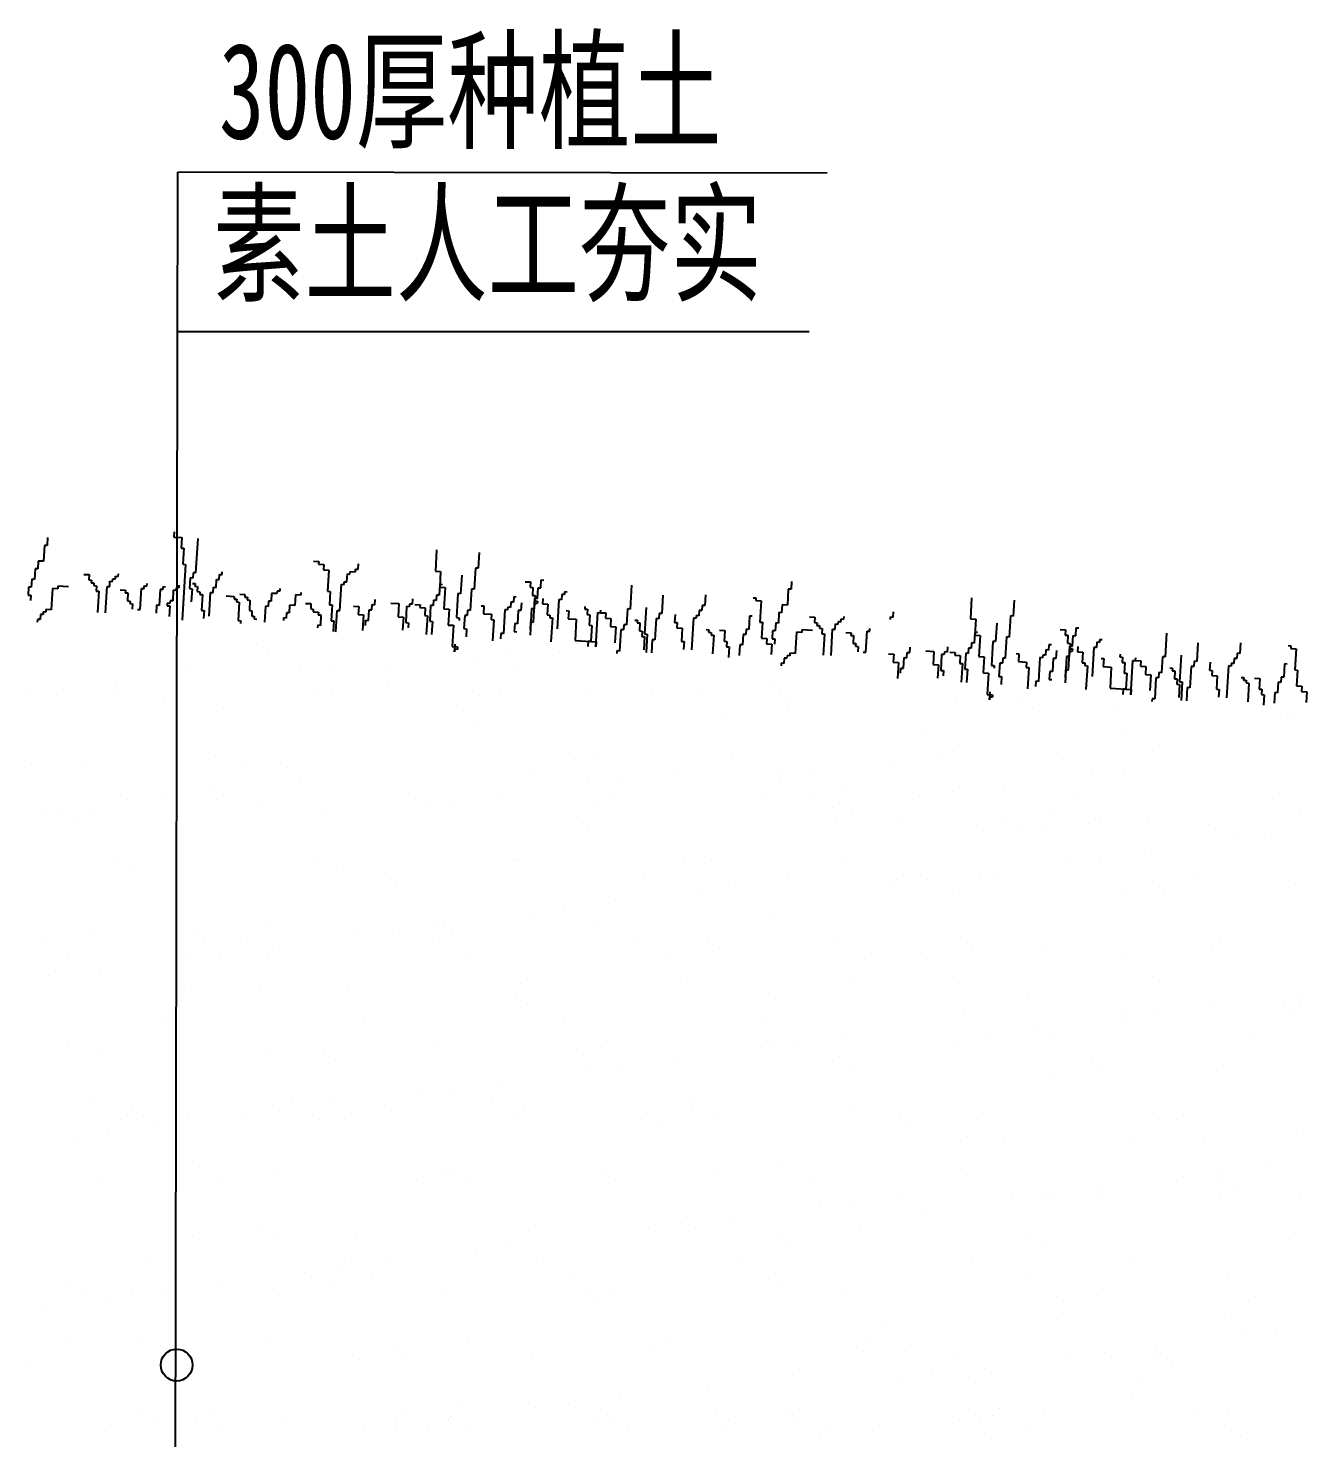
# Model space of a CAD drawing. Extents: x -2485 to 10115, y 1417 to 7253.
# Drawn here: x 3715.7 to 4116.1, y 2830.5 to 3271.7 of the extents above; entities that cross this region are included whole.
import ezdxf

# ---------------------------------------------------------------- set-up
doc = ezdxf.new("R2010")
doc.units = 0
doc.header["$MEASUREMENT"] = 0
for name, color, linetype in [('LEVEL', 2, 'CONTINUOUS'), ('TEXT', 41, 'CONTINUOUS'), ('TREE', 3, 'CONTINUOUS')]:
    doc.layers.add(name, color=color, linetype=linetype)
doc.styles.add('STYLE1', font='SimSun.ttf', dxfattribs={"width": 0.7})

msp = doc.modelspace()

# ---------------------------------------------------------------- linework, layer by layer
at = {"layer": 'LEVEL', "linetype": 'CONTINUOUS'}
msp.add_circle((3762.22, 2853.27), 5, dxfattribs=at)
at = {"layer": 'TEXT', "linetype": 'CONTINUOUS'}
for p, q in [((3761.49, 2665.9), (3762.62, 3226.57)), ((3762.55, 3226.74), (3965.84, 3226.42)), ((3762.55, 3176.74), (3960.27, 3176.74))]:
    msp.add_line(p, q, dxfattribs=at)
at = {"layer": 'TREE', "linetype": 'CONTINUOUS'}
for p, q in [((3721.78, 3112.21), (3721.63, 3109.73)), ((3761.41, 3114.05), (3761.32, 3112.39)), ((3761.32, 3112.39), (3763.81, 3112.24)), ((3763.81, 3112.24), (3763.61, 3108.92)), ((3768.79, 3111.95), (3768.16, 3101.17)), ((3720.8, 3109.77), (3720.51, 3104.8)), ((3721.63, 3109.73), (3720.8, 3109.77)), ((3763.61, 3108.92), (3764.44, 3108.88)), ((3764.44, 3108.88), (3764.15, 3103.9)), ((3843.6, 3108.39), (3843.21, 3101.75)), ((3856.88, 3107.61), (3856.59, 3102.63)), ((3717.87, 3102.46), (3717.68, 3099.14)), ((3718.7, 3102.41), (3717.87, 3102.46)), ((3718.85, 3104.9), (3718.7, 3102.41)), ((3720.51, 3104.8), (3718.85, 3104.9)), ((3764.98, 3103.85), (3763.96, 3086.43)), ((3764.15, 3103.9), (3764.98, 3103.85)), ((3776.46, 3100.68), (3776.51, 3101.51)), ((3805.05, 3104.83), (3806.71, 3104.73)), ((3806.71, 3104.73), (3806.66, 3103.9)), ((3806.66, 3103.9), (3808.32, 3103.8)), ((3808.32, 3103.8), (3808.22, 3102.14)), ((3808.22, 3102.14), (3809.88, 3102.04)), ((3809.88, 3102.04), (3809.49, 3095.41)), ((3816.48, 3100.82), (3816.53, 3101.65)), ((3816.53, 3101.65), (3818.19, 3101.56)), ((3818.19, 3101.56), (3818.24, 3102.39)), ((3818.24, 3102.39), (3819.07, 3102.34)), ((3819.07, 3102.34), (3819.17, 3104)), ((3843.21, 3101.75), (3844.87, 3101.65)), ((3844.87, 3101.65), (3844.57, 3096.68)), ((3855.76, 3102.68), (3855.37, 3096.04)), ((3856.59, 3102.63), (3855.76, 3102.68)), ((3716.85, 3099.19), (3716.7, 3096.7)), ((3717.68, 3099.14), (3716.85, 3099.19)), ((3725.06, 3097.04), (3725.01, 3096.21)), ((3728.38, 3096.85), (3725.06, 3097.04)), ((3733.13, 3100.73), (3734.79, 3100.63)), ((3734.79, 3100.63), (3734.69, 3098.97)), ((3734.69, 3098.97), (3735.52, 3098.92)), ((3735.52, 3098.92), (3735.47, 3098.09)), ((3735.47, 3098.09), (3736.3, 3098.04)), ((3736.3, 3098.04), (3736.25, 3097.21)), ((3736.25, 3097.21), (3737.08, 3097.17)), ((3737.08, 3097.17), (3736.99, 3095.51)), ((3739.92, 3088.68), (3740.41, 3096.97)), ((3740.41, 3096.97), (3741.24, 3096.92)), ((3741.24, 3096.92), (3741.33, 3098.58)), ((3741.33, 3098.58), (3742.17, 3098.53)), ((3742.17, 3098.53), (3742.21, 3099.36)), ((3742.21, 3099.36), (3743.04, 3099.31)), ((3743.04, 3099.31), (3743.09, 3100.14)), ((3743.09, 3100.14), (3743.92, 3100.09)), ((3743.92, 3100.09), (3743.97, 3100.92)), ((3752.04, 3096.29), (3752.08, 3097.12)), ((3752.08, 3097.12), (3752.91, 3097.07)), ((3752.91, 3097.07), (3752.96, 3097.9)), ((3762.93, 3097.31), (3762.88, 3096.48)), ((3766.4, 3099.61), (3766.2, 3096.29)), ((3767.23, 3099.56), (3766.4, 3099.61)), ((3767.13, 3097.9), (3767.96, 3097.85)), ((3767.33, 3101.22), (3767.23, 3099.56)), ((3768.16, 3101.17), (3767.33, 3101.22)), ((3767.96, 3097.85), (3767.91, 3097.02)), ((3767.91, 3097.02), (3768.74, 3096.97)), ((3768.74, 3096.97), (3768.65, 3095.31)), ((3774.56, 3096.63), (3774.71, 3099.12)), ((3774.71, 3099.12), (3775.54, 3099.07)), ((3775.54, 3099.07), (3775.63, 3100.73)), ((3775.63, 3100.73), (3776.46, 3100.68)), ((3813.31, 3089.36), (3813.79, 3097.65)), ((3813.79, 3097.65), (3814.62, 3097.6)), ((3814.62, 3097.6), (3814.67, 3098.43)), ((3814.67, 3098.43), (3815.5, 3098.39)), ((3815.5, 3098.39), (3815.65, 3100.87)), ((3815.65, 3100.87), (3816.48, 3100.82)), ((3844.62, 3097.51), (3844.43, 3094.19)), ((3845.45, 3097.46), (3844.62, 3097.51)), ((3851.46, 3100.43), (3851.12, 3094.63)), ((3871.35, 3098.43), (3873.01, 3098.34)), ((3873.01, 3098.34), (3872.91, 3096.68)), ((3876.23, 3096.48), (3876.38, 3098.97)), ((3876.38, 3098.97), (3877.21, 3098.92)), ((3904.62, 3097.31), (3904.18, 3089.85)), ((3954.7, 3098.53), (3954.56, 3096.04)), ((3715.87, 3096.75), (3715.73, 3094.26)), ((3715.73, 3094.26), (3716.56, 3094.21)), ((3716.7, 3096.7), (3715.87, 3096.75)), ((3716.56, 3094.21), (3716.46, 3092.55)), ((3723.35, 3096.31), (3722.96, 3089.67)), ((3725.01, 3096.21), (3723.35, 3096.31)), ((3736.99, 3095.51), (3737.82, 3095.46)), ((3737.82, 3095.46), (3737.43, 3088.82)), ((3744.51, 3095.9), (3746.17, 3095.8)), ((3746.17, 3095.8), (3746.12, 3094.97)), ((3746.12, 3094.97), (3746.95, 3094.92)), ((3746.95, 3094.92), (3746.81, 3092.43)), ((3750.81, 3089.7), (3751.2, 3096.34)), ((3751.2, 3096.34), (3752.04, 3096.29)), ((3757.02, 3095.99), (3756.73, 3091.02)), ((3757.85, 3095.95), (3757.02, 3095.99)), ((3757.9, 3096.78), (3757.85, 3095.95)), ((3758.73, 3096.73), (3757.9, 3096.78)), ((3761.17, 3095.75), (3760.98, 3092.43)), ((3762, 3095.7), (3761.17, 3095.75)), ((3762.05, 3096.53), (3762, 3095.7)), ((3762.88, 3096.48), (3762.05, 3096.53)), ((3766.2, 3096.29), (3767.03, 3096.24)), ((3767.03, 3096.24), (3766.79, 3092.09)), ((3768.65, 3095.31), (3769.48, 3095.26)), ((3769.48, 3095.26), (3769.43, 3094.43)), ((3769.43, 3094.43), (3770.26, 3094.38)), ((3770.26, 3094.38), (3769.97, 3089.41)), ((3772.36, 3087.6), (3772.8, 3095.07)), ((3772.8, 3095.07), (3773.63, 3095.02)), ((3773.63, 3095.02), (3773.73, 3096.68)), ((3773.73, 3096.68), (3774.56, 3096.63)), ((3777.74, 3093.95), (3780.23, 3093.8)), ((3780.23, 3093.8), (3780.18, 3092.97)), ((3780.18, 3092.97), (3781.01, 3092.92)), ((3781.01, 3092.92), (3780.96, 3092.09)), ((3781.94, 3094.53), (3783.6, 3094.43)), ((3783.6, 3094.43), (3783.55, 3093.6)), ((3783.55, 3093.6), (3784.38, 3093.56)), ((3784.38, 3093.56), (3784.33, 3092.73)), ((3784.33, 3092.73), (3785.16, 3092.68)), ((3785.16, 3092.68), (3784.97, 3089.36)), ((3791.95, 3094.77), (3791.81, 3092.29)), ((3793.61, 3094.68), (3791.95, 3094.77)), ((3793.66, 3095.51), (3793.61, 3094.68)), ((3794.49, 3095.46), (3793.66, 3095.51)), ((3794.54, 3096.29), (3794.49, 3095.46)), ((3799.43, 3094.34), (3799.23, 3091.02)), ((3801.09, 3094.24), (3799.43, 3094.34)), ((3801.14, 3095.07), (3801.09, 3094.24)), ((3809.49, 3095.41), (3810.32, 3095.36)), ((3810.32, 3095.36), (3810.08, 3091.21)), ((3824.25, 3091.21), (3824.35, 3092.87)), ((3836.02, 3093.02), (3835.93, 3091.36)), ((3842.67, 3092.63), (3842.57, 3090.97)), ((3843.5, 3092.58), (3842.67, 3092.63)), ((3843.6, 3094.24), (3843.5, 3092.58)), ((3844.43, 3094.19), (3843.6, 3094.24)), ((3844.57, 3096.68), (3846.23, 3096.58)), ((3846.23, 3096.58), (3845.84, 3089.94)), ((3850.29, 3094.68), (3849.85, 3087.21)), ((3851.12, 3094.63), (3850.29, 3094.68)), ((3854.54, 3096.09), (3854.15, 3089.46)), ((3855.37, 3096.04), (3854.54, 3096.09)), ((3867.73, 3093.65), (3867.64, 3091.99)), ((3868.56, 3093.6), (3867.73, 3093.65)), ((3872.91, 3096.68), (3873.74, 3096.63)), ((3873.74, 3096.63), (3873.6, 3094.14)), ((3873.6, 3094.14), (3874.43, 3094.09)), ((3873.94, 3085.8), (3874.38, 3093.26)), ((3874.43, 3094.09), (3874.33, 3092.43)), ((3874.38, 3093.26), (3875.21, 3093.21)), ((3875.21, 3093.21), (3875.4, 3096.53)), ((3875.4, 3096.53), (3876.23, 3096.48)), ((3876.87, 3093.12), (3876.77, 3091.46)), ((3881.85, 3092.82), (3881.32, 3083.7)), ((3882.68, 3092.77), (3881.85, 3092.82)), ((3882.78, 3094.43), (3882.68, 3092.77)), ((3883.61, 3094.38), (3882.78, 3094.43)), ((3883.66, 3095.21), (3883.61, 3094.38)), ((3884.49, 3095.16), (3883.66, 3095.21)), ((3914.44, 3094.24), (3914.1, 3088.43)), ((3927.78, 3094.29), (3927.59, 3090.97)), ((3942.73, 3093.41), (3943.56, 3093.36)), ((3943.56, 3093.36), (3943.51, 3092.53)), ((3943.51, 3092.53), (3945.18, 3092.43)), ((3953.72, 3096.09), (3953.43, 3091.11)), ((3954.56, 3096.04), (3953.72, 3096.09)), ((4011.1, 3093.42), (4010.71, 3086.78)), ((4024.39, 3092.64), (4024.1, 3087.66)), ((3719.54, 3088.21), (3719.44, 3086.55)), ((3720.37, 3088.16), (3719.54, 3088.21)), ((3720.42, 3088.99), (3720.37, 3088.16)), ((3721.25, 3088.94), (3720.42, 3088.99)), ((3721.3, 3089.77), (3721.25, 3088.94)), ((3722.96, 3089.67), (3721.3, 3089.77)), ((3746.81, 3092.43), (3747.64, 3092.38)), ((3747.64, 3092.38), (3747.59, 3091.56)), ((3747.59, 3091.56), (3748.42, 3091.51)), ((3748.42, 3091.51), (3748.32, 3089.85)), ((3749.98, 3089.75), (3750.81, 3089.7)), ((3755.9, 3091.07), (3755.75, 3088.58)), ((3756.73, 3091.02), (3755.9, 3091.07)), ((3759.27, 3091.7), (3759.22, 3090.87)), ((3759.22, 3090.87), (3760.05, 3090.82)), ((3760.1, 3091.65), (3759.27, 3091.7)), ((3760.05, 3090.82), (3759.85, 3087.51)), ((3760.15, 3092.48), (3760.1, 3091.65)), ((3760.98, 3092.43), (3760.15, 3092.48)), ((3769.97, 3089.41), (3770.8, 3089.36)), ((3770.8, 3089.36), (3770.65, 3086.87)), ((3780.96, 3092.09), (3781.79, 3092.04)), ((3781.79, 3092.04), (3781.45, 3086.24)), ((3784.97, 3089.36), (3785.8, 3089.31)), ((3785.8, 3089.31), (3785.7, 3087.65)), ((3790.05, 3090.73), (3789.76, 3085.75)), ((3790.88, 3090.68), (3790.05, 3090.73)), ((3790.98, 3092.34), (3790.88, 3090.68)), ((3791.81, 3092.29), (3790.98, 3092.34)), ((3796.6, 3088.68), (3796.5, 3087.02)), ((3797.43, 3088.63), (3796.6, 3088.68)), ((3797.57, 3091.12), (3797.43, 3088.63)), ((3799.23, 3091.02), (3797.57, 3091.12)), ((3802.6, 3091.65), (3804.27, 3091.55)), ((3804.27, 3091.55), (3804.17, 3089.9)), ((3804.17, 3089.9), (3805, 3089.85)), ((3805, 3089.85), (3804.95, 3089.02)), ((3804.95, 3089.02), (3806.61, 3088.92)), ((3806.61, 3088.92), (3806.56, 3088.09)), ((3810.08, 3091.21), (3810.91, 3091.16)), ((3810.91, 3091.16), (3810.62, 3086.19)), ((3812.08, 3082.77), (3812.47, 3089.41)), ((3812.47, 3089.41), (3813.31, 3089.36)), ((3817.56, 3090.77), (3819.22, 3090.68)), ((3819.22, 3090.68), (3819.07, 3088.19)), ((3819.07, 3088.19), (3820.73, 3088.09)), ((3822.3, 3086.33), (3822.49, 3089.65)), ((3822.49, 3089.65), (3823.32, 3089.6)), ((3823.32, 3089.6), (3823.42, 3091.26)), ((3823.42, 3091.26), (3824.25, 3091.21)), ((3829.28, 3091.75), (3831.77, 3091.6)), ((3831.77, 3091.6), (3831.53, 3087.46)), ((3834.22, 3090.63), (3833.92, 3085.65)), ((3835.05, 3090.58), (3834.22, 3090.63)), ((3835.1, 3091.41), (3835.05, 3090.58)), ((3835.93, 3091.36), (3835.1, 3091.41)), ((3836.76, 3091.31), (3838.42, 3091.21)), ((3838.42, 3091.21), (3838.37, 3090.38)), ((3838.37, 3090.38), (3840.03, 3090.29)), ((3840.03, 3090.29), (3839.88, 3087.8)), ((3841.74, 3091.02), (3841.45, 3086.04)), ((3842.57, 3090.97), (3841.74, 3091.02)), ((3845.84, 3089.94), (3847.51, 3089.85)), ((3847.51, 3089.85), (3847.21, 3084.87)), ((3853.32, 3089.51), (3853.22, 3087.85)), ((3854.15, 3089.46), (3853.32, 3089.51)), ((3857.57, 3090.92), (3858.4, 3090.87)), ((3858.4, 3090.87), (3858.26, 3088.38)), ((3858.26, 3088.38), (3860.75, 3088.24)), ((3860.75, 3088.24), (3860.65, 3086.58)), ((3865, 3089.65), (3864.56, 3082.19)), ((3865.83, 3089.6), (3865, 3089.65)), ((3865.88, 3090.43), (3865.83, 3089.6)), ((3866.71, 3090.38), (3865.88, 3090.43)), ((3866.81, 3092.04), (3866.71, 3090.38)), ((3867.64, 3091.99), (3866.81, 3092.04)), ((3869.15, 3089.41), (3868.91, 3085.26)), ((3869.98, 3089.36), (3869.15, 3089.41)), ((3870.13, 3091.85), (3869.98, 3089.36)), ((3873.35, 3089.99), (3872.87, 3081.7)), ((3874.18, 3089.94), (3873.35, 3089.99)), ((3874.28, 3091.6), (3874.18, 3089.94)), ((3875.11, 3091.55), (3874.28, 3091.6)), ((3874.33, 3092.43), (3875.16, 3092.38)), ((3875.16, 3092.38), (3875.11, 3091.55)), ((3876.77, 3091.46), (3878.43, 3091.36)), ((3878.43, 3091.36), (3878.24, 3088.04)), ((3884.15, 3089.36), (3884.98, 3089.31)), ((3884.98, 3089.31), (3884.84, 3086.82)), ((3890.06, 3090.68), (3890.01, 3089.85)), ((3890.01, 3089.85), (3890.84, 3089.8)), ((3890.84, 3089.8), (3890.75, 3088.14)), ((3890.75, 3088.14), (3891.58, 3088.09)), ((3893.48, 3077.99), (3894.12, 3088.77)), ((3894.12, 3088.77), (3894.95, 3088.72)), ((3894.95, 3088.72), (3895, 3089.55)), ((3894.95, 3088.72), (3896.61, 3088.63)), ((3896.61, 3088.63), (3896.51, 3086.97)), ((3903.35, 3089.89), (3903.06, 3084.92)), ((3904.18, 3089.85), (3903.35, 3089.89)), ((3909.22, 3090.38), (3908.73, 3082.09)), ((3913.27, 3088.48), (3913.17, 3086.82)), ((3914.1, 3088.43), (3913.27, 3088.48)), ((3918.25, 3088.19), (3918.11, 3085.7)), ((3925.83, 3089.41), (3925.73, 3087.75)), ((3926.66, 3089.36), (3925.83, 3089.41)), ((3926.76, 3091.02), (3926.66, 3089.36)), ((3927.59, 3090.97), (3926.76, 3091.02)), ((3945.18, 3092.43), (3944.79, 3085.8)), ((3950.79, 3088.77), (3950.6, 3085.45)), ((3951.62, 3088.72), (3950.79, 3088.77)), ((3951.77, 3091.21), (3951.62, 3088.72)), ((3953.43, 3091.11), (3951.77, 3091.21)), ((3986.58, 3087.37), (3986.68, 3089.03)), ((3718.61, 3086.6), (3718.56, 3085.77)), ((3719.44, 3086.55), (3718.61, 3086.6)), ((3781.45, 3086.24), (3782.28, 3086.19)), ((3782.28, 3086.19), (3782.23, 3085.36)), ((3785.7, 3087.65), (3786.53, 3087.6)), ((3786.53, 3087.6), (3786.48, 3086.77)), ((3786.48, 3086.77), (3787.31, 3086.72)), ((3795.67, 3087.07), (3795.62, 3086.24)), ((3796.5, 3087.02), (3795.67, 3087.07)), ((3806.37, 3084.77), (3806.32, 3083.94)), ((3807.2, 3084.72), (3806.37, 3084.77)), ((3806.56, 3088.09), (3807.39, 3088.04)), ((3807.39, 3088.04), (3807.2, 3084.72)), ((3810.62, 3086.19), (3811.45, 3086.14)), ((3811.45, 3086.14), (3811.25, 3082.82)), ((3820.73, 3088.09), (3820.44, 3083.11)), ((3821.37, 3084.72), (3821.47, 3086.38)), ((3821.47, 3086.38), (3822.3, 3086.33)), ((3831.53, 3087.46), (3833.19, 3087.36)), ((3833.19, 3087.36), (3832.95, 3083.21)), ((3833.92, 3085.65), (3834.76, 3085.6)), ((3834.76, 3085.6), (3834.66, 3083.94)), ((3839.88, 3087.8), (3840.72, 3087.75)), ((3840.72, 3087.75), (3840.37, 3081.94)), ((3841.45, 3086.04), (3842.28, 3085.99)), ((3842.28, 3085.99), (3842.04, 3081.85)), ((3847.21, 3084.87), (3848.88, 3084.77)), ((3848.88, 3084.77), (3848.49, 3078.14)), ((3849.85, 3087.21), (3850.68, 3087.16)), ((3850.68, 3087.16), (3850.63, 3086.33)), ((3852.39, 3087.89), (3852.15, 3083.75)), ((3852.15, 3083.75), (3852.98, 3083.7)), ((3853.22, 3087.85), (3852.39, 3087.89)), ((3852.98, 3083.7), (3852.83, 3081.21)), ((3860.65, 3086.58), (3861.48, 3086.53)), ((3861.48, 3086.53), (3861.09, 3079.89)), ((3868.08, 3085.31), (3867.93, 3082.82)), ((3868.91, 3085.26), (3868.08, 3085.31)), ((3872.96, 3083.36), (3873.11, 3085.85)), ((3873.11, 3085.85), (3873.94, 3085.8)), ((3878.24, 3088.04), (3879.07, 3087.99)), ((3879.07, 3087.99), (3879.02, 3087.16)), ((3879.02, 3087.16), (3879.85, 3087.11)), ((3879.85, 3087.11), (3879.41, 3079.65)), ((3884.84, 3086.82), (3887.33, 3086.67)), ((3887.33, 3086.67), (3886.94, 3080.04)), ((3891.58, 3088.09), (3891.38, 3084.77)), ((3891.38, 3084.77), (3892.21, 3084.72)), ((3892.21, 3084.72), (3891.92, 3079.75)), ((3896.51, 3086.97), (3898.17, 3086.87)), ((3898.17, 3086.87), (3898.03, 3084.38)), ((3898.03, 3084.38), (3899.69, 3084.28)), ((3899.69, 3084.28), (3899.4, 3079.31)), ((3902.23, 3084.97), (3902.13, 3083.31)), ((3903.06, 3084.92), (3902.23, 3084.97)), ((3905.65, 3086.43), (3906.48, 3086.38)), ((3906.48, 3086.38), (3906.43, 3085.55)), ((3906.43, 3085.55), (3907.26, 3085.5)), ((3907.26, 3085.5), (3907.12, 3083.02)), ((3912.34, 3086.87), (3911.95, 3080.23)), ((3913.17, 3086.82), (3912.34, 3086.87)), ((3918.11, 3085.7), (3918.94, 3085.65)), ((3918.94, 3085.65), (3918.84, 3083.99)), ((3918.84, 3083.99), (3920.5, 3083.89)), ((3920.5, 3083.89), (3920.26, 3079.75)), ((3924.02, 3087.02), (3923.44, 3077.06)), ((3924.85, 3086.97), (3924.02, 3087.02)), ((3924.9, 3087.8), (3924.85, 3086.97)), ((3925.73, 3087.75), (3924.9, 3087.8)), ((3941.56, 3087.65), (3941.32, 3083.5)), ((3942.39, 3087.6), (3941.56, 3087.65)), ((3944.79, 3085.8), (3945.62, 3085.75)), ((3945.62, 3085.75), (3945.32, 3080.77)), ((3949.77, 3085.5), (3949.62, 3083.01)), ((3950.6, 3085.45), (3949.77, 3085.5)), ((3960.32, 3087.38), (3961.98, 3087.28)), ((3961.98, 3087.28), (3961.88, 3085.62)), ((3961.88, 3085.62), (3962.71, 3085.57)), ((3962.71, 3085.57), (3962.67, 3084.75)), ((3962.67, 3084.75), (3963.5, 3084.7)), ((3963.5, 3084.7), (3963.45, 3083.87)), ((3963.45, 3083.87), (3964.28, 3083.82)), ((3964.28, 3083.82), (3964.18, 3082.16)), ((3968.43, 3083.57), (3968.53, 3085.23)), ((3968.53, 3085.23), (3969.36, 3085.18)), ((3969.36, 3085.18), (3969.41, 3086.01)), ((3969.41, 3086.01), (3970.24, 3085.97)), ((3970.24, 3085.97), (3970.29, 3086.79)), ((3970.29, 3086.79), (3971.12, 3086.75)), ((3971.12, 3086.75), (3971.17, 3087.58)), ((3979.23, 3082.94), (3979.28, 3083.77)), ((3985.7, 3086.59), (3985.75, 3087.42)), ((3985.75, 3087.42), (3986.58, 3087.37)), ((4010.71, 3086.78), (4012.38, 3086.68)), ((4012.38, 3086.68), (4012.08, 3081.71)), ((4018.97, 3085.46), (4018.63, 3079.66)), ((4023.27, 3087.71), (4022.88, 3081.07)), ((4024.1, 3087.66), (4023.27, 3087.71)), ((4043.74, 3081.51), (4043.89, 3084)), ((4043.89, 3084), (4044.72, 3083.95)), ((3762.95, 3083.58), (3762.95, 3083.58)), ((3814.01, 3080.33), (3814.01, 3080.33)), ((3863.73, 3082.24), (3863.63, 3080.58)), ((3864.56, 3082.19), (3863.73, 3082.24)), ((3867.93, 3082.82), (3868.76, 3082.77)), ((3886.94, 3080.04), (3893.58, 3079.65)), ((3891.09, 3079.8), (3890.99, 3078.14)), ((3891.92, 3079.75), (3891.09, 3079.8)), ((3893.58, 3079.65), (3893.48, 3077.99)), ((3901.3, 3083.36), (3900.91, 3076.72)), ((3902.13, 3083.31), (3901.3, 3083.36)), ((3907.12, 3083.02), (3907.95, 3082.97)), ((3907.95, 3082.97), (3907.85, 3081.31)), ((3907.85, 3081.31), (3908.68, 3081.26)), ((3908.68, 3081.26), (3908.44, 3077.11)), ((3908.73, 3082.09), (3909.56, 3082.04)), ((3909.56, 3082.04), (3909.22, 3076.23)), ((3911.12, 3080.28), (3910.88, 3076.14)), ((3911.95, 3080.23), (3911.12, 3080.28)), ((3920.26, 3079.75), (3921.09, 3079.7)), ((3921.09, 3079.7), (3920.94, 3077.21)), ((3927.98, 3083.45), (3928.81, 3083.41)), ((3928.81, 3083.41), (3928.76, 3082.58)), ((3928.76, 3082.58), (3929.59, 3082.53)), ((3929.59, 3082.53), (3929.54, 3081.7)), ((3929.54, 3081.7), (3930.37, 3081.65)), ((3930.37, 3081.65), (3930.03, 3075.84)), ((3932.13, 3083.21), (3933.79, 3083.11)), ((3933.79, 3083.11), (3933.6, 3079.79)), ((3933.6, 3079.79), (3934.43, 3079.75)), ((3934.43, 3079.75), (3934.33, 3078.09)), ((3939.56, 3081.94), (3939.36, 3078.62)), ((3940.39, 3081.89), (3939.56, 3081.94)), ((3940.49, 3083.55), (3940.39, 3081.89)), ((3941.32, 3083.5), (3940.49, 3083.55)), ((3945.32, 3080.77), (3946.98, 3080.67)), ((3946.98, 3080.67), (3946.89, 3079.01)), ((3948.79, 3083.06), (3948.65, 3080.58)), ((3948.65, 3080.58), (3949.48, 3080.53)), ((3949.62, 3083.01), (3948.79, 3083.06)), ((3949.48, 3080.53), (3949.38, 3078.87)), ((3956.27, 3082.62), (3955.88, 3075.99)), ((3957.93, 3082.53), (3956.27, 3082.62)), ((3957.98, 3083.36), (3957.93, 3082.53)), ((3961.3, 3083.16), (3957.98, 3083.36)), ((3964.18, 3082.16), (3965.01, 3082.11)), ((3965.01, 3082.11), (3964.62, 3075.48)), ((3967.11, 3075.33), (3967.6, 3083.62)), ((3967.6, 3083.62), (3968.43, 3083.57)), ((3971.7, 3082.55), (3973.37, 3082.45)), ((3973.37, 3082.45), (3973.32, 3081.62)), ((3973.32, 3081.62), (3974.15, 3081.57)), ((3974.15, 3081.57), (3974, 3079.09)), ((3978.01, 3076.35), (3978.4, 3082.99)), ((3978.4, 3082.99), (3979.23, 3082.94)), ((4012.13, 3082.54), (4011.94, 3079.22)), ((4012.08, 3081.71), (4013.74, 3081.61)), ((4012.96, 3082.49), (4012.13, 3082.54)), ((4013.74, 3081.61), (4013.35, 3074.97)), ((4017.8, 3079.71), (4017.36, 3072.24)), ((4018.63, 3079.66), (4017.8, 3079.71)), ((4022.05, 3081.12), (4021.66, 3074.49)), ((4022.88, 3081.07), (4022.05, 3081.12)), ((4038.86, 3083.46), (4040.52, 3083.37)), ((4040.52, 3083.37), (4040.42, 3081.71)), ((4040.42, 3081.71), (4041.25, 3081.66)), ((4041.25, 3081.66), (4041.11, 3079.17)), ((4042.72, 3078.24), (4042.91, 3081.56)), ((4042.91, 3081.56), (4043.74, 3081.51)), ((4050.29, 3079.46), (4050.19, 3077.8)), ((4051.12, 3079.41), (4050.29, 3079.46)), ((4051.17, 3080.24), (4051.12, 3079.41)), ((4052, 3080.19), (4051.17, 3080.24)), ((4072.13, 3082.34), (4071.69, 3074.88)), ((4095.29, 3079.32), (4095.1, 3076)), ((3787.1, 3079.04), (3787.1, 3079.04)), ((3790.59, 3075.45), (3790.59, 3075.45)), ((3848.49, 3078.14), (3850.15, 3078.04)), ((3849.22, 3076.43), (3849.37, 3078.92)), ((3849.27, 3077.26), (3849.22, 3076.43)), ((3850.1, 3077.21), (3849.27, 3077.26)), ((3850.15, 3078.04), (3850.1, 3077.21)), ((3865.58, 3075.33), (3865.58, 3075.33)), ((3881.94, 3076.51), (3881.94, 3076.51)), ((3900.08, 3076.77), (3900.03, 3075.94)), ((3900.91, 3076.72), (3900.08, 3076.77)), ((3934.33, 3078.09), (3935.16, 3078.04)), ((3935.16, 3078.04), (3934.97, 3074.72)), ((3938.53, 3078.67), (3938.34, 3075.35)), ((3939.36, 3078.62), (3938.53, 3078.67)), ((3946.89, 3079.01), (3948.55, 3078.92)), ((3948.55, 3078.92), (3948.35, 3075.6)), ((3953.34, 3075.31), (3953.29, 3074.48)), ((3954.17, 3075.26), (3953.34, 3075.31)), ((3954.22, 3076.09), (3954.17, 3075.26)), ((3955.88, 3075.99), (3954.22, 3076.09)), ((3974, 3079.09), (3974.83, 3079.04)), ((3974.83, 3079.04), (3974.78, 3078.21)), ((3974.78, 3078.21), (3975.61, 3078.16)), ((3975.61, 3078.16), (3975.52, 3076.5)), ((3977.18, 3076.4), (3978.01, 3076.35)), ((3985.07, 3075.8), (3986.73, 3075.71)), ((3986.73, 3075.71), (3986.58, 3073.22)), ((3990.83, 3074.63), (3990.93, 3076.29)), ((3990.93, 3076.29), (3991.76, 3076.24)), ((3991.76, 3076.24), (3991.86, 3077.9)), ((3996.79, 3076.78), (3999.28, 3076.63)), ((3999.28, 3076.63), (3999.04, 3072.49)), ((4001.73, 3075.66), (4001.43, 3070.68)), ((4002.56, 3075.61), (4001.73, 3075.66)), ((4002.61, 3076.44), (4002.56, 3075.61)), ((4003.44, 3076.39), (4002.61, 3076.44)), ((4003.53, 3078.05), (4003.44, 3076.39)), ((4004.27, 3076.34), (4005.93, 3076.24)), ((4005.93, 3076.24), (4005.88, 3075.41)), ((4005.88, 3075.41), (4007.54, 3075.32)), ((4007.54, 3075.32), (4007.39, 3072.83)), ((4009.25, 3076.05), (4008.96, 3071.07)), ((4010.08, 3076), (4009.25, 3076.05)), ((4010.18, 3077.66), (4010.08, 3076)), ((4011.01, 3077.61), (4010.18, 3077.66)), ((4011.11, 3079.27), (4011.01, 3077.61)), ((4011.94, 3079.22), (4011.11, 3079.27)), ((4013.35, 3074.97), (4015.02, 3074.88)), ((4015.02, 3074.88), (4014.72, 3069.9)), ((4025.08, 3075.95), (4025.91, 3075.9)), ((4025.91, 3075.9), (4025.77, 3073.41)), ((4033.39, 3075.46), (4033.34, 3074.63)), ((4034.22, 3075.41), (4033.39, 3075.46)), ((4034.31, 3077.07), (4034.22, 3075.41)), ((4035.15, 3077.02), (4034.31, 3077.07)), ((4035.24, 3078.68), (4035.15, 3077.02)), ((4036.07, 3078.63), (4035.24, 3078.68)), ((4037.64, 3076.88), (4037.49, 3074.39)), ((4040.86, 3075.02), (4040.37, 3066.73)), ((4041.69, 3074.97), (4040.86, 3075.02)), ((4041.11, 3079.17), (4041.94, 3079.12)), ((4041.45, 3070.83), (4041.89, 3078.29)), ((4041.79, 3076.63), (4041.69, 3074.97)), ((4042.62, 3076.58), (4041.79, 3076.63)), ((4041.94, 3079.12), (4041.84, 3077.46)), ((4041.84, 3077.46), (4042.67, 3077.41)), ((4041.89, 3078.29), (4042.72, 3078.24)), ((4042.67, 3077.41), (4042.62, 3076.58)), ((4044.38, 3078.14), (4044.28, 3076.49)), ((4044.28, 3076.49), (4045.94, 3076.39)), ((4045.94, 3076.39), (4045.75, 3073.07)), ((4049.36, 3077.85), (4048.83, 3068.73)), ((4050.19, 3077.8), (4049.36, 3077.85)), ((4057.57, 3075.71), (4057.52, 3074.88)), ((4057.52, 3074.88), (4058.35, 3074.83)), ((4070.86, 3074.92), (4070.57, 3069.95)), ((4071.69, 3074.88), (4070.86, 3074.92)), ((4076.72, 3075.41), (4076.24, 3067.12)), ((4081.95, 3079.27), (4081.61, 3073.46)), ((4094.26, 3076.05), (4094.17, 3074.39)), ((4095.1, 3076), (4094.26, 3076.05)), ((4110.24, 3078.44), (4111.07, 3078.39)), ((4111.07, 3078.39), (4111.02, 3077.56)), ((4111.02, 3077.56), (4112.68, 3077.46)), ((4112.68, 3077.46), (4112.29, 3070.83)), ((3766.31, 3071.17), (3766.31, 3071.17)), ((3800.95, 3070.66), (3800.95, 3070.66)), ((3811.42, 3071.41), (3811.42, 3071.41)), ((3827.78, 3072.6), (3827.78, 3072.6)), ((3855.11, 3074.57), (3855.11, 3074.57)), ((3868.07, 3072.51), (3868.07, 3072.51)), ((3951.53, 3072.92), (3951.48, 3072.09)), ((3952.36, 3072.87), (3951.53, 3072.92)), ((3952.46, 3074.53), (3952.36, 3072.87)), ((3953.29, 3074.48), (3952.46, 3074.53)), ((3986.58, 3073.22), (3988.24, 3073.12)), ((3988.24, 3073.12), (3987.95, 3068.14)), ((3988.88, 3069.75), (3988.97, 3071.41)), ((3988.97, 3071.41), (3989.8, 3071.36)), ((3989.8, 3071.36), (3990, 3074.68)), ((3990, 3074.68), (3990.83, 3074.63)), ((3999.04, 3072.49), (4000.7, 3072.39)), ((4000.7, 3072.39), (4000.46, 3068.24)), ((4001.43, 3070.68), (4002.26, 3070.63)), ((4002.26, 3070.63), (4002.17, 3068.97)), ((4007.39, 3072.83), (4008.22, 3072.78)), ((4008.22, 3072.78), (4007.88, 3066.97)), ((4008.96, 3071.07), (4009.79, 3071.02)), ((4009.79, 3071.02), (4009.54, 3066.87)), ((4017.36, 3072.24), (4018.19, 3072.19)), ((4018.19, 3072.19), (4018.14, 3071.36)), ((4019.9, 3072.92), (4019.66, 3068.78)), ((4020.73, 3072.88), (4019.9, 3072.92)), ((4020.83, 3074.53), (4020.73, 3072.88)), ((4021.66, 3074.49), (4020.83, 3074.53)), ((4025.77, 3073.41), (4028.26, 3073.27)), ((4028.26, 3073.27), (4028.16, 3071.61)), ((4028.16, 3071.61), (4028.99, 3071.56)), ((4028.99, 3071.56), (4028.6, 3064.92)), ((4032.51, 3074.68), (4032.07, 3067.22)), ((4033.34, 3074.63), (4032.51, 3074.68)), ((4036.66, 3074.44), (4036.42, 3070.29)), ((4037.49, 3074.39), (4036.66, 3074.44)), ((4040.47, 3068.39), (4040.62, 3070.88)), ((4040.62, 3070.88), (4041.45, 3070.83)), ((4045.75, 3073.07), (4046.58, 3073.02)), ((4046.58, 3073.02), (4046.53, 3072.19)), ((4046.53, 3072.19), (4047.36, 3072.14)), ((4047.36, 3072.14), (4046.92, 3064.68)), ((4051.66, 3074.39), (4052.49, 3074.34)), ((4052.49, 3074.34), (4052.34, 3071.85)), ((4052.34, 3071.85), (4054.84, 3071.7)), ((4054.84, 3071.7), (4054.45, 3065.07)), ((4058.35, 3074.83), (4058.26, 3073.17)), ((4058.26, 3073.17), (4059.09, 3073.12)), ((4059.09, 3073.12), (4058.89, 3069.8)), ((4060.99, 3063.02), (4061.63, 3073.8)), ((4061.63, 3073.8), (4062.46, 3073.75)), ((4062.46, 3073.75), (4062.51, 3074.58)), ((4062.46, 3073.75), (4064.12, 3073.66)), ((4064.12, 3073.66), (4064.02, 3072)), ((4064.02, 3072), (4065.68, 3071.9)), ((4065.68, 3071.9), (4065.54, 3069.41)), ((4073.16, 3071.46), (4073.99, 3071.41)), ((4073.99, 3071.41), (4073.94, 3070.58)), ((4073.94, 3070.58), (4074.77, 3070.53)), ((4074.77, 3070.53), (4074.62, 3068.05)), ((4079.85, 3071.9), (4079.46, 3065.26)), ((4080.68, 3071.85), (4079.85, 3071.9)), ((4080.78, 3073.51), (4080.68, 3071.85)), ((4081.61, 3073.46), (4080.78, 3073.51)), ((4085.76, 3073.22), (4085.62, 3070.73)), ((4085.62, 3070.73), (4086.45, 3070.68)), ((4086.45, 3070.68), (4086.35, 3069.02)), ((4091.53, 3072.05), (4090.94, 3062.09)), ((4092.36, 3072), (4091.53, 3072.05)), ((4092.41, 3072.83), (4092.36, 3072)), ((4093.24, 3072.78), (4092.41, 3072.83)), ((4093.34, 3074.44), (4093.24, 3072.78)), ((4094.17, 3074.39), (4093.34, 3074.44)), ((4109.07, 3072.68), (4108.83, 3068.53)), ((4109.9, 3072.63), (4109.07, 3072.68)), ((4112.29, 3070.83), (4113.12, 3070.78)), ((4113.12, 3070.78), (4112.83, 3065.8)), ((3743.01, 3066.83), (3743.01, 3066.83)), ((3828.49, 3067.63), (3828.49, 3067.63)), ((3947.92, 3067.13), (3947.92, 3067.13)), ((4014.72, 3069.9), (4016.38, 3069.8)), ((4016.38, 3069.8), (4015.99, 3063.17)), ((4019.66, 3068.78), (4020.49, 3068.73)), ((4020.49, 3068.73), (4020.34, 3066.24)), ((4031.24, 3067.26), (4031.14, 3065.61)), ((4032.07, 3067.22), (4031.24, 3067.26)), ((4035.59, 3070.34), (4035.44, 3067.85)), ((4035.44, 3067.85), (4036.27, 3067.8)), ((4036.42, 3070.29), (4035.59, 3070.34)), ((4058.89, 3069.8), (4059.72, 3069.75)), ((4059.72, 3069.75), (4059.43, 3064.78)), ((4065.54, 3069.41), (4067.2, 3069.31)), ((4067.2, 3069.31), (4066.91, 3064.34)), ((4068.81, 3068.39), (4068.42, 3061.75)), ((4069.64, 3068.34), (4068.81, 3068.39)), ((4069.74, 3070), (4069.64, 3068.34)), ((4070.57, 3069.95), (4069.74, 3070)), ((4074.62, 3068.05), (4075.46, 3068)), ((4075.46, 3068), (4075.36, 3066.34)), ((4075.36, 3066.34), (4076.19, 3066.29)), ((4076.19, 3066.29), (4075.94, 3062.14)), ((4076.24, 3067.12), (4077.07, 3067.07)), ((4077.07, 3067.07), (4076.73, 3061.26)), ((4086.35, 3069.02), (4088.01, 3068.92)), ((4088.01, 3068.92), (4087.77, 3064.78)), ((4095.49, 3068.48), (4096.32, 3068.44)), ((4096.32, 3068.44), (4096.27, 3067.61)), ((4096.27, 3067.61), (4097.1, 3067.56)), ((4097.1, 3067.56), (4097.05, 3066.73)), ((4097.05, 3066.73), (4097.88, 3066.68)), ((4097.88, 3066.68), (4097.54, 3060.87)), ((4099.64, 3068.24), (4101.3, 3068.14)), ((4101.3, 3068.14), (4101.11, 3064.82)), ((4107.07, 3066.97), (4106.87, 3063.65)), ((4107.9, 3066.92), (4107.07, 3066.97)), ((4108, 3068.58), (4107.9, 3066.92)), ((4108.83, 3068.53), (4108, 3068.58)), ((3716.34, 3063.32), (3716.34, 3063.32)), ((3726.75, 3064.69), (3726.75, 3064.69)), ((3744, 3063.52), (3744, 3063.52)), ((3758.53, 3062.33), (3758.53, 3062.33)), ((3806.29, 3063.64), (3806.29, 3063.64)), ((3810.88, 3063), (3810.88, 3063)), ((3856.94, 3062.75), (3856.94, 3062.75)), ((3863.47, 3063.75), (3863.47, 3063.75)), ((3890.68, 3064.09), (3890.68, 3064.09)), ((3910.96, 3064.7), (3910.96, 3064.7)), ((3925.75, 3063.86), (3925.75, 3063.86)), ((3951.4, 3063.55), (3951.4, 3063.55)), ((4005.98, 3061.8), (4005.98, 3061.8)), ((4015.99, 3063.17), (4017.66, 3063.07)), ((4016.73, 3061.46), (4016.87, 3063.95)), ((4016.78, 3062.29), (4016.73, 3061.46)), ((4017.61, 3062.24), (4016.78, 3062.29)), ((4017.66, 3063.07), (4017.61, 3062.24)), ((4026.72, 3062.3), (4026.72, 3062.3)), ((4054.45, 3065.07), (4061.09, 3064.68)), ((4058.6, 3064.83), (4058.5, 3063.17)), ((4059.43, 3064.78), (4058.6, 3064.83)), ((4061.09, 3064.68), (4060.99, 3063.02)), ((4067.59, 3061.8), (4067.54, 3060.97)), ((4068.42, 3061.75), (4067.59, 3061.8)), ((4078.63, 3065.31), (4078.39, 3061.17)), ((4079.46, 3065.26), (4078.63, 3065.31)), ((4087.77, 3064.78), (4088.6, 3064.73)), ((4088.6, 3064.73), (4088.45, 3062.24)), ((4101.11, 3064.82), (4101.94, 3064.78)), ((4101.94, 3064.78), (4101.84, 3063.12)), ((4101.84, 3063.12), (4102.67, 3063.07)), ((4102.67, 3063.07), (4102.48, 3059.75)), ((4106.04, 3063.7), (4105.85, 3060.38)), ((4106.87, 3063.65), (4106.04, 3063.7)), ((4112.83, 3065.8), (4114.49, 3065.7)), ((4114.49, 3065.7), (4114.4, 3064.04)), ((4114.4, 3064.04), (4116.06, 3063.95)), ((4116.06, 3063.95), (4115.86, 3060.63)), ((3776.95, 3058.65), (3776.95, 3058.65)), ((3851.88, 3057.96), (3851.88, 3057.96)), ((3952.86, 3060.56), (3952.86, 3060.56)), ((3953.47, 3058.06), (3953.47, 3058.06)), ((4030.2, 3058.71), (4030.2, 3058.71)), ((4057.04, 3058.55), (4057.04, 3058.55)), ((4111.08, 3057.33), (4111.08, 3057.33)), ((3855.56, 3054.58), (3855.56, 3054.58)), ((3933.09, 3056.19), (3933.09, 3056.19)), ((4107.68, 3055.77), (4107.68, 3055.77)), ((3997.11, 3050.81), (3997.11, 3050.81)), ((4059.4, 3050.92), (4059.4, 3050.92)), ((3774.37, 3044.18), (3774.37, 3044.18)), ((3885.18, 3044.91), (3885.18, 3044.91)), ((3893.83, 3044.41), (3893.83, 3044.41)), ((3936.34, 3044.67), (3936.34, 3044.67)), ((4005.55, 3045.43), (4005.55, 3045.43)), ((4067.83, 3045.55), (4067.83, 3045.55)), ((3716.83, 3041.1), (3716.83, 3041.1)), ((3732.75, 3042.55), (3732.75, 3042.55)), ((3783.91, 3042.3), (3783.91, 3042.3)), ((3796.86, 3040.41), (3796.86, 3040.41)), ((3987.11, 3042.1), (3987.11, 3042.1)), ((4001.82, 3043.24), (4001.82, 3043.24)), ((4039.46, 3042.76), (4039.46, 3042.76)), ((4059.03, 3039.74), (4059.03, 3039.74)), ((3800.54, 3037.03), (3800.54, 3037.03)), ((3872.96, 3038.64), (3872.96, 3038.64)), ((3891.18, 3035.23), (3891.18, 3035.23)), ((3901.59, 3036.6), (3901.59, 3036.6)), ((3917.85, 3038.74), (3917.85, 3038.74)), ((3951.15, 3036.94), (3951.15, 3036.94)), ((3951.91, 3038.43), (3951.91, 3038.43)), ((3961.56, 3038.31), (3961.56, 3038.31)), ((4048.62, 3038.37), (4048.62, 3038.37)), ((3757.38, 3031.56), (3757.38, 3031.56)), ((3773.64, 3033.7), (3773.64, 3033.7)), ((3864.02, 3031.65), (3864.02, 3031.65)), ((3946.69, 3031.56), (3946.69, 3031.56)), ((3971.53, 3035.06), (3971.53, 3035.06)), ((3994.78, 3031.28), (3994.78, 3031.28)), ((4005.19, 3032.65), (4005.19, 3032.65)), ((4021.45, 3034.79), (4021.45, 3034.79)), ((3719.8, 3026.61), (3719.8, 3026.61)), ((3726.37, 3027.28), (3726.37, 3027.28)), ((3735.14, 3027.25), (3735.14, 3027.25)), ((3746.97, 3030.19), (3746.97, 3030.19)), ((3774.63, 3030.39), (3774.63, 3030.39)), ((3789.16, 3029.2), (3789.16, 3029.2)), ((3836.91, 3030.5), (3836.91, 3030.5)), ((3841.51, 3029.86), (3841.51, 3029.86)), ((3847.76, 3029.51), (3847.76, 3029.51)), ((3892.67, 3029.62), (3892.67, 3029.62)), ((3899.19, 3030.62), (3899.19, 3030.62)), ((3961.48, 3030.73), (3961.48, 3030.73)), ((3967.62, 3027.71), (3967.62, 3027.71)), ((4043.05, 3030.42), (4043.05, 3030.42)), ((4105.33, 3030.53), (4105.33, 3030.53)), ((3730.05, 3023.9), (3730.05, 3023.9)), ((3807.58, 3025.51), (3807.58, 3025.51)), ((3887.6, 3024.83), (3887.6, 3024.83)), ((3968.81, 3023.06), (3968.81, 3023.06)), ((3973.63, 3025.98), (3973.63, 3025.98)), ((3989.2, 3024.93), (3989.2, 3024.93)), ((4012.49, 3022.07), (4012.49, 3022.07)), ((4021.73, 3025), (4021.73, 3025)), ((4035.91, 3026.09), (4035.91, 3026.09)), ((4047.76, 3022.85), (4047.76, 3022.85)), ((4051.48, 3025.04), (4051.48, 3025.04)), ((4066.51, 3024.01), (4066.51, 3024.01)), ((4085.4, 3022.37), (4085.4, 3022.37)), ((4113.77, 3025.16), (4113.77, 3025.16)), ((3891.29, 3021.45), (3891.29, 3021.45)), ((4025.42, 3021.62), (4025.42, 3021.62)), ((4033.05, 3021.71), (4033.05, 3021.71)), ((4094.55, 3017.98), (4094.55, 3017.98)), ((4104.96, 3019.35), (4104.96, 3019.35)), ((4067.39, 3014.4), (4067.39, 3014.4)), ((3742.71, 3010.93), (3742.71, 3010.93)), ((3763.37, 3009.41), (3763.37, 3009.41)), ((3804.99, 3011.05), (3804.99, 3011.05)), ((3814.53, 3009.17), (3814.53, 3009.17)), ((3867.27, 3011.16), (3867.27, 3011.16)), ((3868.55, 3011.11), (3868.55, 3011.11)), ((3920.9, 3011.78), (3920.9, 3011.78)), ((3929.56, 3011.27), (3929.56, 3011.27)), ((3972.07, 3011.53), (3972.07, 3011.53)), ((4040.72, 3010.89), (4040.72, 3010.89)), ((4051.13, 3012.26), (4051.13, 3012.26)), ((3747.45, 3007.96), (3747.45, 3007.96)), ((3827.48, 3007.27), (3827.48, 3007.27)), ((3908.69, 3005.51), (3908.69, 3005.51)), ((3953.58, 3005.61), (3953.58, 3005.61)), ((3987.64, 3005.3), (3987.64, 3005.3)), ((3997.29, 3005.18), (3997.29, 3005.18)), ((4013.55, 3007.32), (4013.55, 3007.32)), ((4019.56, 3005.59), (4019.56, 3005.59)), ((4067.67, 3004.61), (4067.67, 3004.61)), ((4081.85, 3005.7), (4081.85, 3005.7)), ((3831.17, 3003.9), (3831.17, 3003.9)), ((3926.91, 3002.1), (3926.91, 3002.1)), ((3937.32, 3003.47), (3937.32, 3003.47)), ((3986.88, 3003.81), (3986.88, 3003.81)), ((4007.26, 3001.92), (4007.26, 3001.92)), ((4058.42, 3001.68), (4058.42, 3001.68)), ((4071.35, 3001.23), (4071.35, 3001.23)), ((4112.44, 3003.62), (4112.44, 3003.62)), ((3883.49, 2996.38), (3883.49, 2996.38)), ((3899.75, 2998.52), (3899.75, 2998.52)), ((3842.77, 2991.33), (3842.77, 2991.33)), ((3845.91, 2991.43), (3845.91, 2991.43)), ((3873.08, 2995.01), (3873.08, 2995.01)), ((3893.93, 2991.08), (3893.93, 2991.08)), ((3947.95, 2993.03), (3947.95, 2993.03)), ((3736.4, 2988.71), (3736.4, 2988.71)), ((3767.36, 2989.72), (3767.36, 2989.72)), ((3790.42, 2990.66), (3790.42, 2990.66)), ((3819.24, 2987.92), (3819.24, 2987.92)), ((3829.65, 2989.29), (3829.65, 2989.29)), ((3848.57, 2987.95), (3848.57, 2987.95)), ((3928.6, 2987.26), (3928.6, 2987.26)), ((4007.54, 2987.06), (4007.54, 2987.06)), ((3720.06, 2985.57), (3720.06, 2985.57)), ((3771.05, 2986.34), (3771.05, 2986.34)), ((3782.35, 2985.68), (3782.35, 2985.68)), ((3792.08, 2984.34), (3792.08, 2984.34)), ((3844.63, 2985.79), (3844.63, 2985.79)), ((3906.91, 2985.91), (3906.91, 2985.91)), ((3932.28, 2983.89), (3932.28, 2983.89)), ((3969.2, 2986.02), (3969.2, 2986.02)), ((4011.23, 2983.68), (4011.23, 2983.68)), ((4034.31, 2983.17), (4034.31, 2983.17)), ((4086.66, 2983.84), (4086.66, 2983.84)), ((4088.75, 2985.29), (4088.75, 2985.29)), ((3728.5, 2980.19), (3728.5, 2980.19)), ((3765.41, 2980.83), (3765.41, 2980.83)), ((3775.82, 2982.2), (3775.82, 2982.2)), ((3790.78, 2980.31), (3790.78, 2980.31)), ((3853.06, 2980.42), (3853.06, 2980.42)), ((3915.35, 2980.53), (3915.35, 2980.53)), ((3977.63, 2980.65), (3977.63, 2980.65)), ((3996.92, 2980.22), (3996.92, 2980.22)), ((4059.2, 2980.33), (4059.2, 2980.33)), ((3721.98, 2975.12), (3721.98, 2975.12)), ((3738.24, 2977.26), (3738.24, 2977.26)), ((4005.35, 2974.85), (4005.35, 2974.85)), ((4067.64, 2974.96), (4067.64, 2974.96)), ((3764.63, 2970.87), (3764.63, 2970.87)), ((3788.45, 2970.4), (3788.45, 2970.4)), ((3815.79, 2970.63), (3815.79, 2970.63)), ((3868.47, 2969.71), (3868.47, 2969.71)), ((3869.81, 2972.57), (3869.81, 2972.57)), ((3922.16, 2973.24), (3922.16, 2973.24)), ((3973.33, 2973), (3973.33, 2973)), ((3872.16, 2966.33), (3872.16, 2966.33)), ((3949.68, 2967.94), (3949.68, 2967.94)), ((4028.63, 2967.73), (4028.63, 2967.73)), ((4085.83, 2965.05), (4085.83, 2965.05)), ((4108.66, 2967.05), (4108.66, 2967.05)), ((4112.99, 2968.63), (4112.99, 2968.63)), ((4113.7, 2965.09), (4113.7, 2965.09)), ((3758.86, 2960.85), (3758.86, 2960.85)), ((3821.14, 2960.96), (3821.14, 2960.96)), ((3883.43, 2961.08), (3883.43, 2961.08)), ((3945.71, 2961.19), (3945.71, 2961.19)), ((4008.52, 2963.39), (4008.52, 2963.39)), ((4059.16, 2961.54), (4059.16, 2961.54)), ((4059.68, 2963.14), (4059.68, 2963.14)), ((4069.57, 2962.91), (4069.57, 2962.91)), ((4112.34, 2963.67), (4112.34, 2963.67)), ((3972.02, 2956.25), (3972.02, 2956.25)), ((4015.73, 2955.82), (4015.73, 2955.82)), ((4031.99, 2957.96), (4031.99, 2957.96)), ((3728.32, 2952.84), (3728.32, 2952.84)), ((3791.68, 2952.12), (3791.68, 2952.12)), ((3808.35, 2952.16), (3808.35, 2952.16)), ((3844.03, 2952.79), (3844.03, 2952.79)), ((3895.19, 2952.54), (3895.19, 2952.54)), ((3945.35, 2952.74), (3945.35, 2952.74)), ((3949.21, 2954.49), (3949.21, 2954.49)), ((3955.76, 2954.11), (3955.76, 2954.11)), ((4005.32, 2954.45), (4005.32, 2954.45)), ((4035.72, 2955.5), (4035.72, 2955.5)), ((4098, 2955.62), (4098, 2955.62)), ((3737.66, 2950.18), (3737.66, 2950.18)), ((3812.04, 2948.78), (3812.04, 2948.78)), ((3889.56, 2950.39), (3889.56, 2950.39)), ((3901.93, 2947.02), (3901.93, 2947.02)), ((3918.19, 2949.16), (3918.19, 2949.16)), ((3969.59, 2949.7), (3969.59, 2949.7)), ((4048.54, 2949.49), (4048.54, 2949.49)), ((3891.52, 2945.65), (3891.52, 2945.65)), ((3973.28, 2946.32), (3973.28, 2946.32)), ((4035.57, 2944.63), (4035.57, 2944.63)), ((4052.22, 2946.11), (4052.22, 2946.11)), ((4087.92, 2945.3), (4087.92, 2945.3)), ((3837.68, 2938.57), (3837.68, 2938.57)), ((3848.09, 2939.94), (3848.09, 2939.94)), ((3864.35, 2942.08), (3864.35, 2942.08)), ((3736.22, 2935.49), (3736.22, 2935.49)), ((3748.23, 2934.6), (3748.23, 2934.6)), ((3798.5, 2935.6), (3798.5, 2935.6)), ((3810.52, 2934.99), (3810.52, 2934.99)), ((3860.78, 2935.71), (3860.78, 2935.71)), ((3871.07, 2934.04), (3871.07, 2934.04)), ((3923.07, 2935.82), (3923.07, 2935.82)), ((3923.42, 2934.71), (3923.42, 2934.71)), ((3974.59, 2934.46), (3974.59, 2934.46)), ((3744.65, 2930.11), (3744.65, 2930.11)), ((3751.92, 2931.23), (3751.92, 2931.23)), ((3765.89, 2932.34), (3765.89, 2932.34)), ((3783.85, 2931.48), (3783.85, 2931.48)), ((3794.26, 2932.85), (3794.26, 2932.85)), ((3806.93, 2930.23), (3806.93, 2930.23)), ((3817.05, 2932.09), (3817.05, 2932.09)), ((3829.44, 2932.84), (3829.44, 2932.84)), ((3869.22, 2930.34), (3869.22, 2930.34)), ((3909.47, 2932.15), (3909.47, 2932.15)), ((3931.5, 2930.45), (3931.5, 2930.45)), ((3988.41, 2931.94), (3988.41, 2931.94)), ((4013.07, 2930.14), (4013.07, 2930.14)), ((4069.62, 2930.17), (4069.62, 2930.17)), ((4075.36, 2930.25), (4075.36, 2930.25)), ((3740.42, 2925.76), (3740.42, 2925.76)), ((3756.68, 2927.9), (3756.68, 2927.9)), ((3913.15, 2928.77), (3913.15, 2928.77)), ((3992.1, 2928.56), (3992.1, 2928.56)), ((4114.96, 2926.55), (4114.96, 2926.55)), ((3730.01, 2924.39), (3730.01, 2924.39)), ((4009.78, 2924.85), (4009.78, 2924.85)), ((4021.51, 2924.77), (4021.51, 2924.77)), ((4060.94, 2924.6), (4060.94, 2924.6)), ((4083.79, 2924.88), (4083.79, 2924.88)), ((3769.32, 2915.28), (3769.32, 2915.28)), ((3792.94, 2913.59), (3792.94, 2913.59)), ((3845.29, 2914.25), (3845.29, 2914.25)), ((3849.34, 2914.59), (3849.34, 2914.59)), ((3896.45, 2914.01), (3896.45, 2914.01)), ((3930.55, 2912.83), (3930.55, 2912.83)), ((3950.47, 2915.95), (3950.47, 2915.95)), ((4009.5, 2912.62), (4009.5, 2912.62)), ((4077.6, 2912.18), (4077.6, 2912.18)), ((4088.01, 2913.55), (4088.01, 2913.55)), ((4089.53, 2911.93), (4089.53, 2911.93)), ((4104.27, 2915.69), (4104.27, 2915.69)), ((3738.92, 2911.64), (3738.92, 2911.64)), ((3775.01, 2910.77), (3775.01, 2910.77)), ((3837.3, 2910.88), (3837.3, 2910.88)), ((3853.03, 2911.22), (3853.03, 2911.22)), ((3899.58, 2911), (3899.58, 2911)), ((3961.86, 2911.11), (3961.86, 2911.11)), ((4050.43, 2908.61), (4050.43, 2908.61)), ((4093.21, 2908.55), (4093.21, 2908.55)), ((3963.79, 2903.38), (3963.79, 2903.38)), ((3974.2, 2904.76), (3974.2, 2904.76)), ((3989.59, 2905.31), (3989.59, 2905.31)), ((4023.76, 2905.09), (4023.76, 2905.09)), ((4034.17, 2906.47), (4034.17, 2906.47)), ((4036.83, 2906.1), (4036.83, 2906.1)), ((4051.87, 2905.42), (4051.87, 2905.42)), ((4089.18, 2906.76), (4089.18, 2906.76)), ((4114.15, 2905.54), (4114.15, 2905.54)), ((3936.63, 2899.81), (3936.63, 2899.81)), ((3996.6, 2901.52), (3996.6, 2901.52)), ((3789.22, 2897.04), (3789.22, 2897.04)), ((3872.33, 2895.5), (3872.33, 2895.5)), ((3909.96, 2896.3), (3909.96, 2896.3)), ((3920.37, 2897.67), (3920.37, 2897.67)), ((3924.68, 2896.17), (3924.68, 2896.17)), ((3950.46, 2894.59), (3950.46, 2894.59)), ((3975.85, 2895.92), (3975.85, 2895.92)), ((4029.41, 2894.38), (4029.41, 2894.38)), ((3767.15, 2893.8), (3767.15, 2893.8)), ((3792.91, 2893.66), (3792.91, 2893.66)), ((3818.31, 2893.56), (3818.31, 2893.56)), ((3866.53, 2890.58), (3866.53, 2890.58)), ((3954.15, 2891.21), (3954.15, 2891.21)), ((4033.09, 2891), (4033.09, 2891)), ((4110.61, 2892.61), (4110.61, 2892.61)), ((3752.37, 2885.4), (3752.37, 2885.4)), ((3814.65, 2885.52), (3814.65, 2885.52)), ((3828.96, 2885.63), (3828.96, 2885.63)), ((3856.12, 2889.21), (3856.12, 2889.21)), ((3876.94, 2885.63), (3876.94, 2885.63)), ((3939.22, 2885.74), (3939.22, 2885.74)), ((4011.04, 2886.31), (4011.04, 2886.31)), ((4062.2, 2886.07), (4062.2, 2886.07)), ((3802.29, 2882.12), (3802.29, 2882.12)), ((3812.7, 2883.49), (3812.7, 2883.49)), ((3729.1, 2879.49), (3729.1, 2879.49)), ((3758.86, 2876.41), (3758.86, 2876.41)), ((3760.8, 2880.03), (3760.8, 2880.03)), ((3775.12, 2878.55), (3775.12, 2878.55)), ((3810.31, 2877.72), (3810.31, 2877.72)), ((3823.09, 2880.14), (3823.09, 2880.14)), ((3885.37, 2880.26), (3885.37, 2880.26)), ((3890.34, 2877.03), (3890.34, 2877.03)), ((3947.65, 2880.37), (3947.65, 2880.37)), ((3951.73, 2877.42), (3951.73, 2877.42)), ((4029.23, 2880.06), (4029.23, 2880.06)), ((4091.51, 2880.17), (4091.51, 2880.17)), ((3732.79, 2876.11), (3732.79, 2876.11)), ((3740.18, 2873.1), (3740.18, 2873.1)), ((3748.45, 2875.03), (3748.45, 2875.03)), ((3794.2, 2875.05), (3794.2, 2875.05)), ((3846.55, 2875.72), (3846.55, 2875.72)), ((3894.02, 2873.65), (3894.02, 2873.65)), ((3897.71, 2875.47), (3897.71, 2875.47)), ((3971.55, 2875.26), (3971.55, 2875.26)), ((4037.66, 2874.68), (4037.66, 2874.68)), ((4050.49, 2875.05), (4050.49, 2875.05)), ((4099.94, 2874.8), (4099.94, 2874.8)), ((3721.28, 2871.46), (3721.28, 2871.46)), ((4038.09, 2867.56), (4038.09, 2867.56)), ((4090.44, 2868.23), (4090.44, 2868.23)), ((3984.07, 2865.61), (3984.07, 2865.61)), ((4106.45, 2864.2), (4106.45, 2864.2)), ((3728.88, 2860.57), (3728.88, 2860.57)), ((3750.19, 2860.17), (3750.19, 2860.17)), ((3791.17, 2860.69), (3791.17, 2860.69)), ((3830.21, 2859.48), (3830.21, 2859.48)), ((3853.45, 2860.8), (3853.45, 2860.8)), ((3915.73, 2860.91), (3915.73, 2860.91)), ((3978.01, 2861.03), (3978.01, 2861.03)), ((4068.87, 2859.25), (4068.87, 2859.25)), ((4096.04, 2862.83), (4096.04, 2862.83)), ((3716.06, 2854.6), (3716.06, 2854.6)), ((3768.41, 2855.26), (3768.41, 2855.26)), ((3819.57, 2855.02), (3819.57, 2855.02)), ((3833.9, 2856.1), (3833.9, 2856.1)), ((3873.59, 2856.97), (3873.59, 2856.97)), ((3911.42, 2857.71), (3911.42, 2857.71)), ((3977.11, 2857.39), (3977.11, 2857.39)), ((3990.37, 2857.5), (3990.37, 2857.5)), ((4005.74, 2855.23), (4005.74, 2855.23)), ((4042.2, 2855.74), (4042.2, 2855.74)), ((4052.61, 2857.11), (4052.61, 2857.11)), ((4068.02, 2855.34), (4068.02, 2855.34)), ((4070.4, 2856.81), (4070.4, 2856.81)), ((3955.07, 2850.45), (3955.07, 2850.45)), ((3998.78, 2850.02), (3998.78, 2850.02)), ((4015.04, 2852.16), (4015.04, 2852.16)), ((4074.09, 2853.44), (4074.09, 2853.44)), ((3928.4, 2846.94), (3928.4, 2846.94)), ((3988.37, 2848.65), (3988.37, 2848.65)), ((4012.3, 2847.78), (4012.3, 2847.78)), ((4063.46, 2847.53), (4063.46, 2847.53)), ((3884.97, 2841.22), (3884.97, 2841.22)), ((3901.23, 2843.37), (3901.23, 2843.37)), ((4061.04, 2843.31), (4061.04, 2843.31)), ((3751.15, 2839.59), (3751.15, 2839.59)), ((3773.78, 2838.55), (3773.78, 2838.55)), ((3832.72, 2839.28), (3832.72, 2839.28)), ((3847.81, 2837.18), (3847.81, 2837.18)), ((3851.3, 2840.16), (3851.3, 2840.16)), ((3874.56, 2839.85), (3874.56, 2839.85)), ((3895.01, 2839.39), (3895.01, 2839.39)), ((3898.97, 2836.94), (3898.97, 2836.94)), ((3931.33, 2839.47), (3931.33, 2839.47)), ((3952.99, 2838.88), (3952.99, 2838.88)), ((3957.29, 2839.5), (3957.29, 2839.5)), ((4010.28, 2839.26), (4010.28, 2839.26)), ((4017.61, 2837.59), (4017.61, 2837.59)), ((4019.57, 2839.62), (4019.57, 2839.62)), ((4033.87, 2839.73), (4033.87, 2839.73)), ((4081.85, 2839.73), (4081.85, 2839.73)), ((4091.48, 2837.49), (4091.48, 2837.49)), ((3741.44, 2834.57), (3741.44, 2834.57)), ((3755.22, 2836.64), (3755.22, 2836.64)), ((3768.52, 2835.32), (3768.52, 2835.32)), ((3775.04, 2834.48), (3775.04, 2834.48)), ((3795.46, 2836.51), (3795.46, 2836.51)), ((3820.73, 2832.77), (3820.73, 2832.77)), ((3830.8, 2835.43), (3830.8, 2835.43)), ((3831.14, 2834.14), (3831.14, 2834.14)), ((3841.16, 2833.9), (3841.16, 2833.9)), ((3847.4, 2836.28), (3847.4, 2836.28)), ((3853.99, 2834.27), (3853.99, 2834.27)), ((3893.09, 2835.55), (3893.09, 2835.55)), ((3903.44, 2834.02), (3903.44, 2834.02)), ((3934.02, 2833.59), (3934.02, 2833.59)), ((3935.02, 2836.09), (3935.02, 2836.09)), ((3955.37, 2835.66), (3955.37, 2835.66)), ((3965.72, 2834.13), (3965.72, 2834.13)), ((3980.04, 2832.64), (3980.04, 2832.64)), ((4007.2, 2836.22), (4007.2, 2836.22)), ((4013.96, 2835.88), (4013.96, 2835.88)), ((4028.01, 2834.24), (4028.01, 2834.24)), ((4090.29, 2834.36), (4090.29, 2834.36)), ((3963.78, 2830.5), (3963.78, 2830.5)), ((4015.23, 2831.82), (4015.23, 2831.82)), ((4095.26, 2831.13), (4095.26, 2831.13))]:
    msp.add_line(p, q, dxfattribs=at)

# ---------------------------------------------------------------- texts
at = {"layer": 'TEXT', "linetype": 'CONTINUOUS', "style": 'STYLE1', "width": 0.7}
for s, p in [('300厚种植土', (3775.46, 3237.08)), ('素土人工夯实', (3773.64, 3189.22))]:
    msp.add_text(s, height=30, dxfattribs=at).set_placement(p)

doc.saveas('drawing.dxf')
